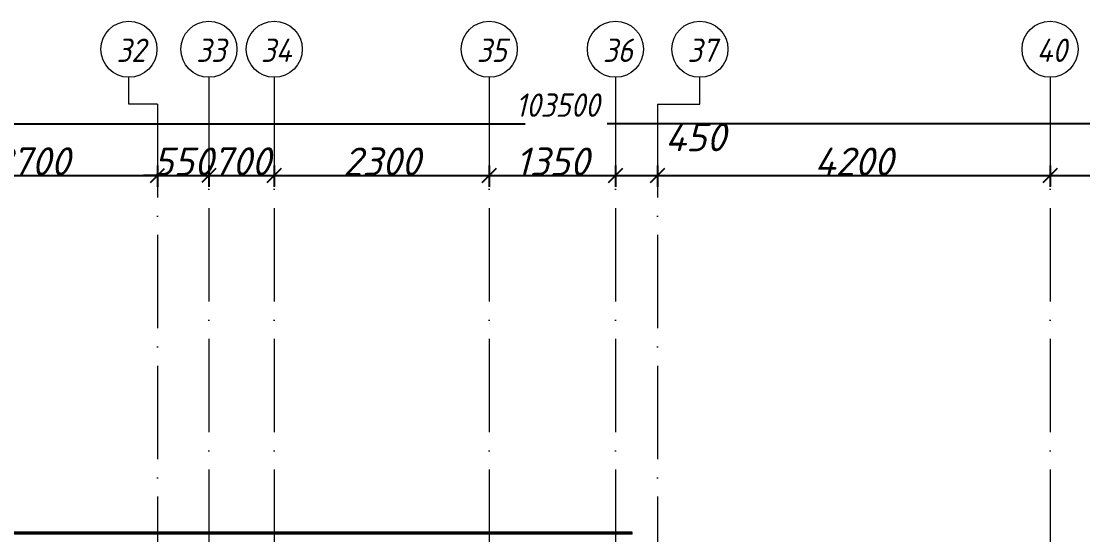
# Model space of a CAD drawing. Header units: millimetres. Extents: x -537608 to 253996, y -217170 to 186033.
# Drawn here: x -141155 to -129798, y 40617 to 46116 of the extents above; entities that cross this region are included whole.
import ezdxf

# ---------------------------------------------------------------- set-up
doc = ezdxf.new("R2010")
doc.units = ezdxf.units.MM
doc.linetypes.add('50_200_ШТРИХ_1Т_ш5_п1_п1_', pattern=[1400, 1000, -200, 0, -200])
for name, color, linetype, lineweight in [('A-____-____-DIMS', 7, 'Continuous', 9), ('A-GENM-____-MCUT', 7, 'Continuous', 25), ('A-GENM-____-OTLN', 7, 'Continuous', 9), ('S-GRID-____-IDEN', 7, 'Continuous', 9), ('S-GRID-____-OTLN', 7, 'Continuous', 9), ('S-GRID-____-OTLN-1', 7, '50_200_ШТРИХ_1Т_ш5_п1_п1_', 9)]:
    doc.layers.add(name, color=color, linetype=linetype, lineweight=lineweight)
doc.styles.add('ISOCPEUR_I', font='isocpeui.ttf', dxfattribs={"height": 300})
doc.styles.add('ISOCPEUR_I_9', font='isocpeui.ttf', dxfattribs={"width": 0.9, "height": 250})
doc.dimstyles.new('ISO-2_5_0_9К_БОЛЬШОЙ_ОСИ', dxfattribs={"dimscale": 304.8, "dimtxt": 248.995294, "dimasz": 0.492126, "dimexe": 0.393701, "dimexo": 0, "dimgap": 0, "dimtad": 1, "dimdec": 0, "dimzin": 0, "dimdsep": 46, "dimtxsty": 'ISOCPEUR_I', "dimblk1": 'OBLIQUE', "dimblk2": 'OBLIQUE', "dimsah": 1, "dimcen": 0.09, "dimdle": 0.393701, "dimazin": 0, "dimtfac": 1, "dimtdec": 4, "dimtix": 1, "dimtmove": 0, "dimatfit": 3, "dimfxl": 1, "dimtvp": 1, "dimtolj": 1, "dimtzin": 0, "dimarcsym": 2})
doc.dimstyles.new('ISO-2_5_0_9К_БОЛЬШОЙ_ОСИ_1', dxfattribs={"dimscale": 304.8, "dimtxt": 248.995294, "dimasz": 0.492126, "dimexe": 0.393701, "dimexo": 0, "dimgap": 0, "dimtad": 1, "dimdec": 0, "dimzin": 0, "dimdsep": 46, "dimtxsty": 'ISOCPEUR_I', "dimblk1": 'OBLIQUE', "dimblk2": 'OBLIQUE', "dimsah": 1, "dimcen": 0.09, "dimdle": 0.393701, "dimazin": 0, "dimtfac": 1, "dimtdec": 4, "dimtix": 1, "dimtmove": 1, "dimatfit": 3, "dimfxl": 1, "dimtvp": 1, "dimtolj": 1, "dimtzin": 0, "dimarcsym": 2})
doc.dimstyles.new('ISO-2_5_0_9К_БОЛЬШОЙ_ОСИ_2', dxfattribs={"dimscale": 304.8, "dimtxt": 248.995294, "dimasz": 0.492126, "dimexe": 0.393701, "dimexo": 0, "dimgap": 0, "dimtad": 1, "dimdec": 0, "dimzin": 0, "dimdsep": 46, "dimtxsty": 'ISOCPEUR_I_9', "dimblk1": 'OBLIQUE', "dimblk2": 'OBLIQUE', "dimsah": 1, "dimcen": 0.09, "dimdle": 0.393701, "dimazin": 0, "dimtfac": 1, "dimtdec": 4, "dimtix": 1, "dimtmove": 2, "dimatfit": 3, "dimfxl": 1, "dimtvp": 1, "dimtolj": 1, "dimtzin": 0, "dimarcsym": 2})

# ---------------------------------------------------------------- blocks, each defined once
blk = doc.blocks.new('141_Фартук_СКБ - 141_Фартук_СКБ_вентфасад-30031396-АР1_План отверстий 2 этажа в осях 1-64_Ю-ЯЯ')
at = {"layer": 'A-GENM-____-MCUT'}
for p, q in [((26160, -29), (0, -29)), ((0, -29), (0, -30)), ((0, -30), (26160, -30))]:
    blk.add_line(p, q, dxfattribs=at)
at = {"layer": 'A-GENM-____-OTLN'}
for p, q in [((0, -11), (26160, -11)), ((0, -11), (0, -12)), ((0, -12), (26160, -12)), ((0, -12), (0, -29))]:
    blk.add_line(p, q, dxfattribs=at)
blk = doc.blocks.new('Ось сетки - Круг_Ø6_00__ISO-2_5_0_9K_-25732049-АР1_План отверстий 2 этажа в осях 1-64_Ю-ЯЯ')
at = {"layer": 'S-GRID-____-IDEN'}
blk.add_circle((0, 0), 3, dxfattribs=at)
blk = doc.blocks.new('_Oblique')
at = {"color": 0, "linetype": 'ByBlock', "lineweight": -2}
blk.add_line((-0.5, -0.5), (0.5, 0.5), dxfattribs=at)
blk = doc.blocks.new('*D2176')
at = {"layer": 'A-____-____-DIMS', "color": 0, "lineweight": -2, "transparency": 16777216}
for p, q in [((-142398, 44570), (-142398, 44344)), ((-139698, 44570), (-139698, 44344)), ((-142518, 44464), (-139578, 44464))]:
    blk.add_line(p, q, dxfattribs=at)
at = {"layer": 'Defpoints', "color": 0, "transparency": 16777216}
for p in [(-142398, 44570), (-139698, 44570), (-139698, 44464)]:
    blk.add_point(p, dxfattribs=at)
at = {"layer": 'A-____-____-DIMS', "color": 0, "lineweight": -2, "transparency": 16777216, "xscale": 150, "yscale": 150, "zscale": 150, "rotation": 180}
blk.add_blockref('_Oblique', (-142398, 44464), dxfattribs=at)
at = {"layer": 'A-____-____-DIMS', "color": 0, "lineweight": -2, "transparency": 16777216, "xscale": 150, "yscale": 150, "zscale": 150}
blk.add_blockref('_Oblique', (-139698, 44464), dxfattribs=at)
at = {"layer": 'A-____-____-DIMS', "color": 0, "transparency": 16777216, "insert": (-141048, 44616), "char_height": 300, "width": 758.48, "attachment_point": 5, "style": 'ISOCPEUR_I'}
blk.add_mtext('\\A1;2700', dxfattribs=at)
blk = doc.blocks.new('*D2177')
at = {"layer": 'A-____-____-DIMS', "color": 0, "lineweight": -2, "transparency": 16777216}
for p, q in [((-139698, 44570), (-139698, 44344)), ((-139148, 44570), (-139148, 44344)), ((-139698, 44464), (-139848, 44464)), ((-139698, 44464), (-139148, 44464)), ((-139148, 44464), (-138998, 44464))]:
    blk.add_line(p, q, dxfattribs=at)
at = {"layer": 'Defpoints', "color": 0, "transparency": 16777216}
for p in [(-139698, 44570), (-139148, 44570), (-139148, 44464)]:
    blk.add_point(p, dxfattribs=at)
at = {"layer": 'A-____-____-DIMS', "color": 0, "lineweight": -2, "transparency": 16777216, "xscale": 150, "yscale": 150, "zscale": 150}
blk.add_blockref('_Oblique', (-139698, 44464), dxfattribs=at)
at = {"layer": 'A-____-____-DIMS', "color": 0, "lineweight": -2, "transparency": 16777216, "xscale": 150, "yscale": 150, "zscale": 150, "rotation": 180}
blk.add_blockref('_Oblique', (-139148, 44464), dxfattribs=at)
at = {"layer": 'A-____-____-DIMS', "color": 0, "transparency": 16777216, "insert": (-139423, 44614), "char_height": 300, "width": 568.86, "attachment_point": 5, "style": 'ISOCPEUR_I'}
blk.add_mtext('\\A1;550', dxfattribs=at)
blk = doc.blocks.new('*D2178')
at = {"layer": 'A-____-____-DIMS', "color": 0, "lineweight": -2, "transparency": 16777216}
for p, q in [((-139148, 44570), (-139148, 44344)), ((-138448, 44570), (-138448, 44344)), ((-139268, 44464), (-138328, 44464))]:
    blk.add_line(p, q, dxfattribs=at)
at = {"layer": 'Defpoints', "color": 0, "transparency": 16777216}
for p in [(-139148, 44570), (-138448, 44570), (-138448, 44464)]:
    blk.add_point(p, dxfattribs=at)
at = {"layer": 'A-____-____-DIMS', "color": 0, "lineweight": -2, "transparency": 16777216, "xscale": 150, "yscale": 150, "zscale": 150, "rotation": 180}
blk.add_blockref('_Oblique', (-139148, 44464), dxfattribs=at)
at = {"layer": 'A-____-____-DIMS', "color": 0, "lineweight": -2, "transparency": 16777216, "xscale": 150, "yscale": 150, "zscale": 150}
blk.add_blockref('_Oblique', (-138448, 44464), dxfattribs=at)
at = {"layer": 'A-____-____-DIMS', "color": 0, "transparency": 16777216, "insert": (-138798, 44616), "char_height": 300, "width": 568.86, "attachment_point": 5, "style": 'ISOCPEUR_I'}
blk.add_mtext('\\A1;700', dxfattribs=at)
blk = doc.blocks.new('*D2179')
at = {"layer": 'A-____-____-DIMS', "color": 0, "lineweight": -2, "transparency": 16777216}
for p, q in [((-138448, 44570), (-138448, 44344)), ((-136148, 44570), (-136148, 44344)), ((-138568, 44464), (-136028, 44464))]:
    blk.add_line(p, q, dxfattribs=at)
at = {"layer": 'Defpoints', "color": 0, "transparency": 16777216}
for p in [(-138448, 44570), (-136148, 44570), (-136148, 44464)]:
    blk.add_point(p, dxfattribs=at)
at = {"layer": 'A-____-____-DIMS', "color": 0, "lineweight": -2, "transparency": 16777216, "xscale": 150, "yscale": 150, "zscale": 150, "rotation": 180}
blk.add_blockref('_Oblique', (-138448, 44464), dxfattribs=at)
at = {"layer": 'A-____-____-DIMS', "color": 0, "lineweight": -2, "transparency": 16777216, "xscale": 150, "yscale": 150, "zscale": 150}
blk.add_blockref('_Oblique', (-136148, 44464), dxfattribs=at)
at = {"layer": 'A-____-____-DIMS', "color": 0, "transparency": 16777216, "insert": (-137298, 44614), "char_height": 300, "width": 758.48, "attachment_point": 5, "style": 'ISOCPEUR_I'}
blk.add_mtext('\\A1;2300', dxfattribs=at)
blk = doc.blocks.new('*D2180')
at = {"layer": 'A-____-____-DIMS', "color": 0, "lineweight": -2, "transparency": 16777216}
for p, q in [((-136148, 44570), (-136148, 44344)), ((-134798, 44570), (-134798, 44344)), ((-136268, 44464), (-134678, 44464))]:
    blk.add_line(p, q, dxfattribs=at)
at = {"layer": 'Defpoints', "color": 0, "transparency": 16777216}
for p in [(-136148, 44570), (-134798, 44570), (-134798, 44464)]:
    blk.add_point(p, dxfattribs=at)
at = {"layer": 'A-____-____-DIMS', "color": 0, "lineweight": -2, "transparency": 16777216, "xscale": 150, "yscale": 150, "zscale": 150, "rotation": 180}
blk.add_blockref('_Oblique', (-136148, 44464), dxfattribs=at)
at = {"layer": 'A-____-____-DIMS', "color": 0, "lineweight": -2, "transparency": 16777216, "xscale": 150, "yscale": 150, "zscale": 150}
blk.add_blockref('_Oblique', (-134798, 44464), dxfattribs=at)
at = {"layer": 'A-____-____-DIMS', "color": 0, "transparency": 16777216, "insert": (-135473, 44614), "char_height": 300, "width": 701.02, "attachment_point": 5, "style": 'ISOCPEUR_I'}
blk.add_mtext('\\A1;1350', dxfattribs=at)
blk = doc.blocks.new('*D2181')
at = {"layer": 'A-____-____-DIMS', "color": 0, "lineweight": -2, "transparency": 16777216}
for p, q in [((-134798, 44570), (-134798, 44344)), ((-134348, 44570), (-134348, 44344)), ((-134918, 44464), (-134228, 44464))]:
    blk.add_line(p, q, dxfattribs=at)
at = {"layer": 'Defpoints', "color": 0, "transparency": 16777216}
for p in [(-134798, 44570), (-134348, 44570), (-134348, 44464)]:
    blk.add_point(p, dxfattribs=at)
at = {"layer": 'A-____-____-DIMS', "color": 0, "lineweight": -2, "transparency": 16777216, "xscale": 150, "yscale": 150, "zscale": 150, "rotation": 180}
blk.add_blockref('_Oblique', (-134798, 44464), dxfattribs=at)
at = {"layer": 'A-____-____-DIMS', "color": 0, "lineweight": -2, "transparency": 16777216, "xscale": 150, "yscale": 150, "zscale": 150}
blk.add_blockref('_Oblique', (-134348, 44464), dxfattribs=at)
at = {"layer": 'A-____-____-DIMS', "color": 0, "transparency": 16777216, "insert": (-134268, 45024), "char_height": 300, "width": 591.84, "attachment_point": 1, "line_spacing_factor": 1.149209, "style": 'ISOCPEUR_I'}
blk.add_mtext('\\A1;450', dxfattribs=at)
blk = doc.blocks.new('*D2182')
at = {"layer": 'A-____-____-DIMS', "color": 0, "lineweight": -2, "transparency": 16777216}
for p, q in [((-134348, 44570), (-134348, 44344)), ((-130148, 44570), (-130148, 44344)), ((-134468, 44464), (-130028, 44464))]:
    blk.add_line(p, q, dxfattribs=at)
at = {"layer": 'Defpoints', "color": 0, "transparency": 16777216}
for p in [(-134348, 44570), (-130148, 44570), (-130148, 44464)]:
    blk.add_point(p, dxfattribs=at)
at = {"layer": 'A-____-____-DIMS', "color": 0, "lineweight": -2, "transparency": 16777216, "xscale": 150, "yscale": 150, "zscale": 150, "rotation": 180}
blk.add_blockref('_Oblique', (-134348, 44464), dxfattribs=at)
at = {"layer": 'A-____-____-DIMS', "color": 0, "lineweight": -2, "transparency": 16777216, "xscale": 150, "yscale": 150, "zscale": 150}
blk.add_blockref('_Oblique', (-130148, 44464), dxfattribs=at)
at = {"layer": 'A-____-____-DIMS', "color": 0, "transparency": 16777216, "insert": (-132248, 44614), "char_height": 300, "width": 781.46, "attachment_point": 5, "style": 'ISOCPEUR_I'}
blk.add_mtext('\\A1;4200', dxfattribs=at)
blk = doc.blocks.new('*D2183')
at = {"layer": 'A-____-____-DIMS', "color": 0, "lineweight": -2, "transparency": 16777216}
for p, q in [((-130148, 44570), (-130148, 44344)), ((-127648, 44570), (-127648, 44344)), ((-130268, 44464), (-127528, 44464))]:
    blk.add_line(p, q, dxfattribs=at)
at = {"layer": 'Defpoints', "color": 0, "transparency": 16777216}
for p in [(-130148, 44570), (-127648, 44570), (-127648, 44464)]:
    blk.add_point(p, dxfattribs=at)
at = {"layer": 'A-____-____-DIMS', "color": 0, "lineweight": -2, "transparency": 16777216, "xscale": 150, "yscale": 150, "zscale": 150, "rotation": 180}
blk.add_blockref('_Oblique', (-130148, 44464), dxfattribs=at)
at = {"layer": 'A-____-____-DIMS', "color": 0, "lineweight": -2, "transparency": 16777216, "xscale": 150, "yscale": 150, "zscale": 150}
blk.add_blockref('_Oblique', (-127648, 44464), dxfattribs=at)
at = {"layer": 'A-____-____-DIMS', "color": 0, "transparency": 16777216, "insert": (-128898, 44614), "char_height": 300, "width": 758.48, "attachment_point": 5, "style": 'ISOCPEUR_I'}
blk.add_mtext('\\A1;2500', dxfattribs=at)
blk = doc.blocks.new('*D2198')
at = {"layer": 'A-____-____-DIMS', "color": 0, "lineweight": -2, "transparency": 16777216}
for p, q in [((-186998, 45122), (-186998, 44896)), ((-83498, 45122), (-83498, 44896)), ((-187118, 45016), (-135764, 45016)), ((-83378, 45016), (-134885, 45016))]:
    blk.add_line(p, q, dxfattribs=at)
at = {"layer": 'Defpoints', "color": 0, "transparency": 16777216}
for p in [(-186998, 45122), (-83498, 45122), (-83498, 45016)]:
    blk.add_point(p, dxfattribs=at)
at = {"layer": 'A-____-____-DIMS', "color": 0, "lineweight": -2, "transparency": 16777216, "xscale": 150, "yscale": 150, "zscale": 150, "rotation": 180}
blk.add_blockref('_Oblique', (-186998, 45016), dxfattribs=at)
at = {"layer": 'A-____-____-DIMS', "color": 0, "lineweight": -2, "transparency": 16777216, "xscale": 150, "yscale": 150, "zscale": 150}
blk.add_blockref('_Oblique', (-83498, 45016), dxfattribs=at)
at = {"layer": 'A-____-____-DIMS', "color": 0, "transparency": 16777216, "insert": (-135865, 45343), "char_height": 250, "width": 1080.26, "attachment_point": 1, "line_spacing_factor": 1.149209, "style": 'ISOCPEUR_I_9'}
blk.add_mtext('\\A1;103500', dxfattribs=at)

msp = doc.modelspace()

# ---------------------------------------------------------------- linework, layer by layer
at = {"layer": 'S-GRID-____-OTLN'}
for p, q in [((-140002.5656, 45228.1003), (-140002.5656, 45516.3579)), ((-133894.0758, 45228.1003), (-133894.0758, 45516.3579)), ((-139697.6725, 45228.1003), (-140002.5656, 45228.1003)), ((-134347.6725, 45228.1003), (-133894.0758, 45228.1003))]:
    msp.add_line(p, q, dxfattribs=at)
at = {"layer": 'S-GRID-____-OTLN-1'}
for p, q in [((-139147.6725, 45516.3579), (-139147.6725, 7690.8714)), ((-138447.6725, 45516.3579), (-138447.6725, 31870.8368)), ((-136147.6725, 45516.3579), (-136147.6725, 7515.0943)), ((-134797.6725, 45516.3579), (-134797.6725, 21298.9903)), ((-130147.6725, 45516.3579), (-130147.6725, 7515.0943)), ((-139697.6725, 45228.1003), (-139697.6725, 7515.0943)), ((-134347.6725, 45228.1003), (-134347.6725, 21298.9903))]:
    msp.add_line(p, q, dxfattribs=at)

# ---------------------------------------------------------------- block references
at = {"layer": 'A-GENM-____-OTLN', "rotation": 180}
msp.add_blockref('141_Фартук_СКБ - 141_Фартук_СКБ_вентфасад-30031396-АР1_План отверстий 2 этажа в осях 1-64_Ю-ЯЯ', (-134617.6725, 40611.5485), dxfattribs=at)
at = {"layer": 'S-GRID-____-IDEN', "xscale": 99.99999999999993, "yscale": 99.99999999999993, "zscale": 99.99999999999993, "rotation": 180}
for p in [(-140002.5656, 45816.3579), (-139147.6725, 45816.3579), (-138447.6725, 45816.3579), (-136147.6725, 45816.3579), (-134797.6725, 45816.3579), (-133894.0758, 45816.3579), (-130147.6725, 45816.3579)]:
    msp.add_blockref('Ось сетки - Круг_Ø6_00__ISO-2_5_0_9K_-25732049-АР1_План отверстий 2 этажа в осях 1-64_Ю-ЯЯ', p, dxfattribs=at)

# ---------------------------------------------------------------- texts
at = {"layer": 'S-GRID-____-IDEN', "char_height": 250, "attachment_point": 1, "style": 'ISOCPEUR_I_9'}
for s, insert, width in [('32', (-140136.9373, 45930.2916), 404.0505), ('33', (-139282.0442, 45930.2916), 404.0505), ('34', (-138591.0442, 45930.2916), 425.696062), ('35', (-136282.0442, 45930.2916), 404.0505), ('36', (-134932.0442, 45930.2916), 404.0505), ('37', (-134028.4475, 45930.2916), 404.0505), ('40', (-130291.0442, 45930.2916), 425.696062)]:
    msp.add_mtext(s, dxfattribs=dict(at, insert=insert, width=width))

# ---------------------------------------------------------------- dimensions: what is measured, and where the dimension line sits
at = {"layer": 'A-____-____-DIMS'}
for base, p1, p2, dimstyle, override, picture, middle in [((-83497.6725, 45016.1751), (-186997.6725, 45122.2411), (-83497.6725, 45122.2411), 'ISO-2_5_0_9К_БОЛЬШОЙ_ОСИ_2', {"dimpost": '<>', "dimfxl": 103500}, '*D2198', (-135324.8223, 45176.1224)), ((-134347.6725, 44463.9558), (-134797.6725, 44570.0218), (-134347.6725, 44570.0218), 'ISO-2_5_0_9К_БОЛЬШОЙ_ОСИ_1', {"dimpost": '<>', "dimfxl": 450}, '*D2181', (-133971.6199, 44623.9031))]:
    dim = msp.add_linear_dim(base=base, p1=p1, p2=p2, dimstyle=dimstyle, override=override, dxfattribs=at)
    dim.commit()
    dim.dimension.update_dxf_attribs({"geometry": picture, "text_midpoint": middle, "dimtype": 160})
for base, p1, p2, override, picture, middle in [((-139697.6725, 44463.9558), (-142397.6725, 44570.0218), (-139697.6725, 44570.0218), {"dimpost": '<>', "dimfxl": 2700}, '*D2176', (-141047.6725, 44615.8876)), ((-139147.6725, 44463.9558), (-139697.6725, 44570.0218), (-139147.6725, 44570.0218), {"dimpost": '<>', "dimfxl": 550}, '*D2177', (-139422.6725, 44613.9558)), ((-138447.6725, 44463.9558), (-139147.6725, 44570.0218), (-138447.6725, 44570.0218), {"dimpost": '<>', "dimfxl": 700}, '*D2178', (-138797.6725, 44615.8876)), ((-136147.6725, 44463.9558), (-138447.6725, 44570.0218), (-136147.6725, 44570.0218), {"dimpost": '<>', "dimfxl": 2300}, '*D2179', (-137297.6725, 44613.9558)), ((-134797.6725, 44463.9558), (-136147.6725, 44570.0218), (-134797.6725, 44570.0218), {"dimpost": '<>', "dimfxl": 1350}, '*D2180', (-135472.6725, 44613.9558)), ((-130147.6725, 44463.9558), (-134347.6725, 44570.0218), (-130147.6725, 44570.0218), {"dimpost": '<>', "dimfxl": 4200}, '*D2182', (-132247.6725, 44613.9558)), ((-127647.6725, 44463.9558), (-130147.6725, 44570.0218), (-127647.6725, 44570.0218), {"dimpost": '<>', "dimfxl": 2500}, '*D2183', (-128897.6725, 44613.9558))]:
    dim = msp.add_linear_dim(base=base, p1=p1, p2=p2, dimstyle='ISO-2_5_0_9К_БОЛЬШОЙ_ОСИ', override=override, dxfattribs=at)
    dim.commit()
    dim.dimension.update_dxf_attribs({"geometry": picture, "text_midpoint": middle})

doc.saveas('drawing.dxf')
